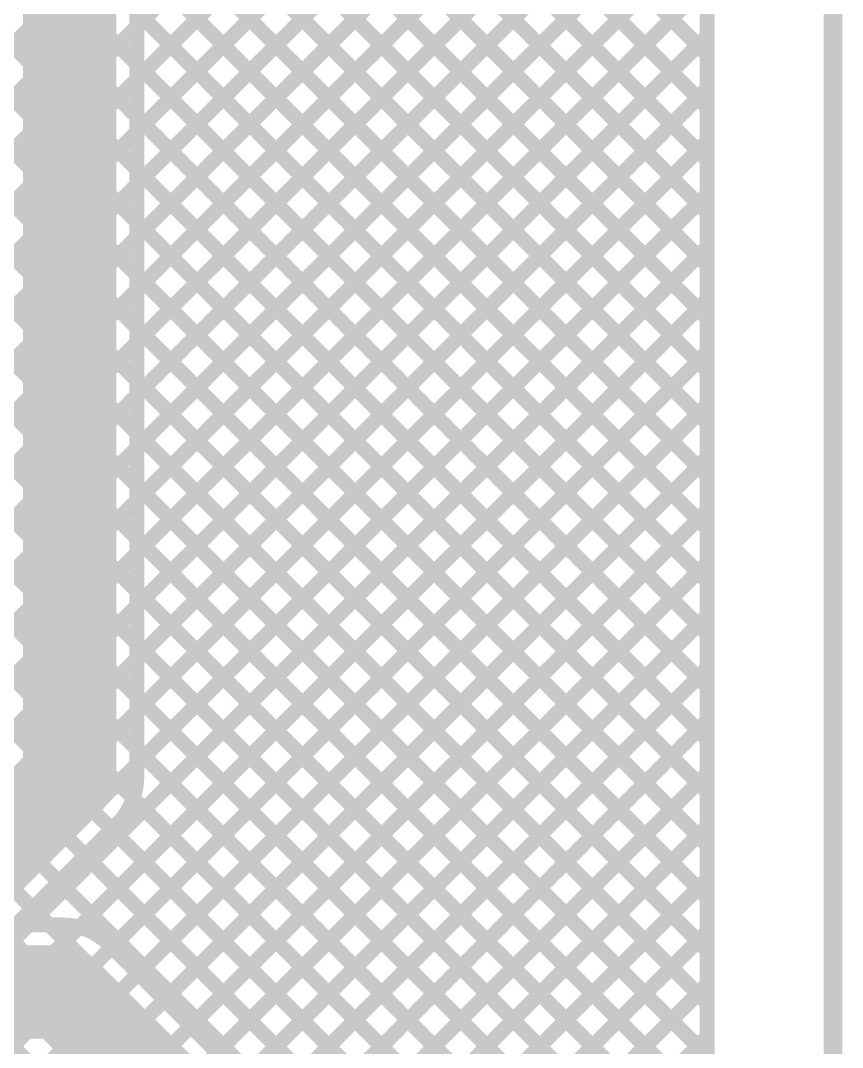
# Model space of a CAD drawing. Header units: millimetres. Extents: x 2.49 to 5.65, y 1.36 to 4.13.
# Drawn here: x 5.209 to 5.65, y 1.753 to 2.304 of the extents above; entities that cross this region are included whole.
import ezdxf

# ---------------------------------------------------------------- set-up
doc = ezdxf.new("R2010")
doc.units = ezdxf.units.MM
doc.header["$MEASUREMENT"] = 0
for name, color, linetype in [('BottomLayer', 5, 'Continuous'), ('Mechanical2', 216, 'Continuous'), ('TopLayer', 1, 'Continuous')]:
    doc.layers.add(name, color=color, linetype=linetype)

msp = doc.modelspace()

# ---------------------------------------------------------------- linework, layer by layer
at = {"layer": 'BottomLayer', "const_width": 0.008}
for points in [[(5.577, 3.8819), (5.577, 1.61219)], [(4.84999, 2.78676), (5.577, 2.05975)], [(4.84999, 2.75848), (5.577, 2.03147)], [(4.84999, 2.73019), (5.577, 2.00319)], [(4.84999, 2.70191), (5.577, 1.9749)], [(4.84999, 2.67362), (5.577, 1.94662)], [(4.92327, 2.00999), (5.577, 2.66372)], [(4.84999, 2.64534), (5.577, 1.91833)], [(4.94868, 2.00711), (5.577, 2.63543)], [(4.84999, 2.61706), (5.577, 1.89005)], [(4.96463, 1.99478), (5.577, 2.60715)], [(4.84999, 2.58877), (5.577, 1.86176)], [(4.97334, 1.97521), (5.577, 2.57887)], [(4.84999, 2.56049), (5.577, 1.83348)], [(4.95492, 1.9285), (5.577, 2.55058)], [(4.84999, 2.5322), (5.577, 1.8052)], [(4.96936, 1.91465), (5.577, 2.5223)], [(4.84999, 2.50392), (5.577, 1.77691)], [(5.36297, 2.50006), (5.577, 2.28603)], [(4.97672, 1.89373), (5.577, 2.49401)], [(5.31746, 2.489), (5.577, 2.22946)], [(5.34487, 2.48987), (5.577, 2.25774)], [(4.84999, 2.47563), (5.577, 1.74863)], [(5.3034, 2.47477), (5.577, 2.20118)], [(4.56127, 1.45), (5.577, 2.46573)], [(5.28974, 2.46015), (5.577, 2.17289)], [(4.84999, 2.44735), (5.577, 1.72034)], [(5.27266, 2.44895), (5.577, 2.14461)], [(5.22422, 2.44082), (5.577, 2.08804)], [(5.25156, 2.44176), (5.577, 2.11632)], [(4.58956, 1.45), (5.577, 2.43744)], [(4.84999, 2.41907), (5.577, 1.69206)], [(4.61784, 1.45), (5.577, 2.40916)], [(4.84999, 2.39078), (5.577, 1.66377)], [(4.64612, 1.45), (5.577, 2.38088)], [(4.84999, 2.3625), (5.577, 1.63549)], [(5.0847, 1.86029), (5.577, 2.35259)], [(4.84999, 2.33421), (5.56973, 1.61447)], [(5.1204, 1.86771), (5.577, 2.32431)], [(4.84999, 2.30593), (5.5376, 1.61832)], [(5.1448, 1.86382), (5.577, 2.29602)], [(4.84999, 2.27764), (5.5114, 1.61624)], [(5.1642, 1.85493), (5.577, 2.26774)], [(4.84999, 2.24936), (5.48888, 1.61047)], [(5.17991, 1.84236), (5.577, 2.23945)], [(4.84999, 2.22108), (5.46913, 1.60194)], [(5.19224, 1.82641), (5.577, 2.21117)], [(4.84999, 2.19279), (5.45165, 1.59113)], [(5.20085, 1.80673), (5.577, 2.18289)], [(5.20427, 1.78187), (5.577, 2.1546)], [(5.19505, 1.74437), (5.577, 2.12632)], [(4.92897, 1.45), (5.577, 2.09803)], [(4.95725, 1.45), (5.577, 2.06975)], [(4.98554, 1.45), (5.577, 2.04146)], [(5.01382, 1.45), (5.577, 2.01318)], [(5.04211, 1.45), (5.577, 1.9849)], [(5.07039, 1.45), (5.577, 1.95661)], [(5.09867, 1.45), (5.577, 1.92833)], [(5.12696, 1.45), (5.577, 1.90004)], [(5.15524, 1.45), (5.577, 1.87176)], [(5.18353, 1.45), (5.577, 1.84347)], [(5.19678, 1.81773), (5.43622, 1.57828)], [(5.21181, 1.45), (5.577, 1.81519)], [(5.2401, 1.45), (5.577, 1.7869)], [(5.20427, 1.78195), (5.42274, 1.56347)], [(5.20041, 1.75752), (5.41127, 1.54666)], [(5.26838, 1.45), (5.577, 1.75862)]]:
    msp.add_lwpolyline(points, dxfattribs=at)
at = {"layer": 'BottomLayer', "const_width": 0.004}
for points in [[(5.575, 2.29602, 1), (5.579, 2.29602, 1)], [(5.575, 2.28603, 1), (5.579, 2.28603, 1)], [(5.575, 2.26774, 1), (5.579, 2.26774, 1)], [(5.575, 2.25774, 1), (5.579, 2.25774, 1)], [(5.575, 2.23945, 1), (5.579, 2.23945, 1)], [(5.575, 2.22946, 1), (5.579, 2.22946, 1)], [(5.575, 2.21117, 1), (5.579, 2.21117, 1)], [(5.575, 2.20118, 1), (5.579, 2.20118, 1)], [(5.575, 2.18289, 1), (5.579, 2.18289, 1)], [(5.575, 2.17289, 1), (5.579, 2.17289, 1)], [(5.575, 2.1546, 1), (5.579, 2.1546, 1)], [(5.575, 2.14461, 1), (5.579, 2.14461, 1)], [(5.575, 2.12632, 1), (5.579, 2.12632, 1)], [(5.575, 2.11632, 1), (5.579, 2.11632, 1)], [(5.575, 2.09803, 1), (5.579, 2.09803, 1)], [(5.575, 2.08804, 1), (5.579, 2.08804, 1)], [(5.575, 2.06975, 1), (5.579, 2.06975, 1)], [(5.575, 2.05975, 1), (5.579, 2.05975, 1)], [(5.575, 2.04146, 1), (5.579, 2.04146, 1)], [(5.575, 2.03147, 1), (5.579, 2.03147, 1)], [(5.575, 2.01318, 1), (5.579, 2.01318, 1)], [(5.575, 2.00319, 1), (5.579, 2.00319, 1)], [(5.575, 1.9849, 1), (5.579, 1.9849, 1)], [(5.575, 1.9749, 1), (5.579, 1.9749, 1)], [(5.575, 1.95661, 1), (5.579, 1.95661, 1)], [(5.575, 1.94662, 1), (5.579, 1.94662, 1)], [(5.575, 1.92833, 1), (5.579, 1.92833, 1)], [(5.575, 1.91833, 1), (5.579, 1.91833, 1)], [(5.575, 1.90004, 1), (5.579, 1.90004, 1)], [(5.575, 1.89005, 1), (5.579, 1.89005, 1)], [(5.575, 1.87176, 1), (5.579, 1.87176, 1)], [(5.575, 1.86176, 1), (5.579, 1.86176, 1)], [(5.575, 1.84347, 1), (5.579, 1.84347, 1)], [(5.575, 1.83348, 1), (5.579, 1.83348, 1)], [(5.575, 1.81519, 1), (5.579, 1.81519, 1)], [(5.575, 1.8052, 1), (5.579, 1.8052, 1)], [(5.575, 1.7869, 1), (5.579, 1.7869, 1)], [(5.575, 1.77691, 1), (5.579, 1.77691, 1)], [(5.575, 1.75862, 1), (5.579, 1.75862, 1)]]:
    msp.add_lwpolyline(points, format="xyb", close=True, dxfattribs=at)
at = {"layer": 'Mechanical2', "const_width": 0.01}
msp.add_lwpolyline([(5.64461, 1.36909), (5.64461, 4.125)], dxfattribs=at)
at = {"layer": 'TopLayer'}
for points, const_width in [([(5.577, 3.8819), (5.577, 1.61219)], 0.008), ([(5.271, 2.30115), (5.577, 2.60715)], 0.008), ([(5.271, 2.27287), (5.577, 2.57887)], 0.008), ([(5.271, 2.24458), (5.577, 2.55058)], 0.008), ([(5.235, 1.89844), (5.235, 2.525)], 0.05), ([(5.31729, 2.54573), (5.577, 2.28603)], 0.008), ([(5.271, 2.2163), (5.577, 2.5223)], 0.008), ([(5.31932, 2.51542), (5.577, 2.25774)], 0.008), ([(5.271, 2.18801), (5.577, 2.49401)], 0.008), ([(5.31356, 2.4929), (5.577, 2.22946)], 0.008), ([(5.3034, 2.47477), (5.577, 2.20118)], 0.008), ([(5.271, 2.15973), (5.577, 2.46573)], 0.008), ([(5.28974, 2.46015), (5.577, 2.17289)], 0.008), ([(5.271, 1.89844), (5.271, 2.44815)], 0.008), ([(5.27266, 2.44895), (5.577, 2.14461)], 0.008), ([(5.271, 2.13144), (5.577, 2.43744)], 0.008), ([(5.271, 2.42232), (5.577, 2.11632)], 0.008), ([(5.271, 2.10316), (5.577, 2.40916)], 0.008), ([(5.271, 2.39404), (5.577, 2.08804)], 0.008), ([(5.271, 2.07488), (5.577, 2.38088)], 0.008), ([(5.271, 2.36575), (5.577, 2.05975)], 0.008), ([(5.271, 2.04659), (5.577, 2.35259)], 0.008), ([(5.271, 2.33747), (5.577, 2.03147)], 0.008), ([(5.271, 2.01831), (5.577, 2.32431)], 0.008), ([(5.271, 2.30919), (5.577, 2.00319)], 0.008), ([(5.271, 1.99002), (5.577, 2.29602)], 0.008), ([(5.271, 2.2809), (5.577, 1.9749)], 0.008), ([(5.271, 1.96174), (5.577, 2.26774)], 0.008), ([(5.271, 2.25262), (5.577, 1.94662)], 0.008), ([(5.271, 1.93345), (5.577, 2.23945)], 0.008), ([(5.271, 2.22433), (5.577, 1.91833)], 0.008), ([(5.271, 1.90517), (5.577, 2.21117)], 0.008), ([(5.271, 2.19605), (5.577, 1.89005)], 0.008), ([(5.21296, 1.81885), (5.577, 2.18289)], 0.008), ([(5.271, 2.16776), (5.577, 1.86176)], 0.008), ([(5.24003, 1.81763), (5.577, 2.1546)], 0.008), ([(5.271, 2.13948), (5.577, 1.83348)], 0.008), ([(5.2576, 1.80692), (5.577, 2.12632)], 0.008), ([(5.271, 2.1112), (5.577, 1.8052)], 0.008), ([(5.27174, 1.79278), (5.577, 2.09803)], 0.008), ([(5.271, 2.08291), (5.577, 1.77691)], 0.008), ([(5.28589, 1.77863), (5.577, 2.06975)], 0.008), ([(5.271, 2.05463), (5.577, 1.74863)], 0.008), ([(5.30003, 1.76449), (5.577, 2.04146)], 0.008), ([(5.271, 2.02634), (5.577, 1.72034)], 0.008), ([(5.31417, 1.75035), (5.577, 2.01318)], 0.008), ([(5.271, 1.99806), (5.577, 1.69206)], 0.008), ([(5.32831, 1.73621), (5.577, 1.9849)], 0.008), ([(5.271, 1.96977), (5.577, 1.66377)], 0.008), ([(5.34245, 1.72206), (5.577, 1.95661)], 0.008), ([(5.271, 1.94149), (5.577, 1.63549)], 0.008), ([(5.3566, 1.70792), (5.577, 1.92833)], 0.008), ([(5.11941, 1.78285), (5.235, 1.89844)], 0.05), ([(5.271, 1.91321), (5.56973, 1.61447)], 0.008), ([(5.37074, 1.69378), (5.577, 1.90004)], 0.008), ([(5.26908, 1.88684), (5.5376, 1.61832)], 0.008), ([(5.20632, 1.81885), (5.26041, 1.87293)], 0.008), ([(5.38488, 1.67964), (5.577, 1.87176)], 0.008), ([(5.25756, 1.87008), (5.5114, 1.61624)], 0.008), ([(5.24341, 1.85594), (5.48888, 1.61047)], 0.008), ([(5.39902, 1.6655), (5.577, 1.84347)], 0.008), ([(5.22927, 1.8418), (5.46913, 1.60194)], 0.008), ([(5.21513, 1.82765), (5.22394, 1.81885)], 0.008), ([(5.20632, 1.81885), (5.23076, 1.81885)], 0.008), ([(5.41316, 1.65135), (5.577, 1.81519)], 0.008), ([(5.25626, 1.80825), (5.46481, 1.59971)], 0.008), ([(5.11941, 1.78285), (5.23076, 1.78285)], 0.05), ([(5.23076, 1.78285), (5.53761, 1.476)], 0.05), ([(5.42731, 1.63721), (5.577, 1.7869)], 0.008), ([(5.44145, 1.62307), (5.577, 1.75862)], 0.008)]:
    msp.add_lwpolyline(points, dxfattribs=dict(at, const_width=const_width))
for points, const_width in [([(5.269, 2.30115, 1), (5.273, 2.30115, 1)], 0.004), ([(5.575, 2.29602, 1), (5.579, 2.29602, 1)], 0.004), ([(5.575, 2.28603, 1), (5.579, 2.28603, 1)], 0.004), ([(5.269, 2.2809, 1), (5.273, 2.2809, 1)], 0.004), ([(5.269, 2.27287, 1), (5.273, 2.27287, 1)], 0.004), ([(5.575, 2.26774, 1), (5.579, 2.26774, 1)], 0.004), ([(5.575, 2.25774, 1), (5.579, 2.25774, 1)], 0.004), ([(5.269, 2.25262, 1), (5.273, 2.25262, 1)], 0.004), ([(5.269, 2.24458, 1), (5.273, 2.24458, 1)], 0.004), ([(5.575, 2.23945, 1), (5.579, 2.23945, 1)], 0.004), ([(5.575, 2.22946, 1), (5.579, 2.22946, 1)], 0.004), ([(5.269, 2.22433, 1), (5.273, 2.22433, 1)], 0.004), ([(5.269, 2.2163, 1), (5.273, 2.2163, 1)], 0.004), ([(5.575, 2.21117, 1), (5.579, 2.21117, 1)], 0.004), ([(5.269, 2.19605, 1), (5.273, 2.19605, 1)], 0.004), ([(5.575, 2.20118, 1), (5.579, 2.20118, 1)], 0.004), ([(5.269, 2.18801, 1), (5.273, 2.18801, 1)], 0.004), ([(5.575, 2.18289, 1), (5.579, 2.18289, 1)], 0.004), ([(5.575, 2.17289, 1), (5.579, 2.17289, 1)], 0.004), ([(5.269, 2.16776, 1), (5.273, 2.16776, 1)], 0.004), ([(5.269, 2.15973, 1), (5.273, 2.15973, 1)], 0.004), ([(5.575, 2.1546, 1), (5.579, 2.1546, 1)], 0.004), ([(5.575, 2.14461, 1), (5.579, 2.14461, 1)], 0.004), ([(5.269, 2.13948, 1), (5.273, 2.13948, 1)], 0.004), ([(5.269, 2.13144, 1), (5.273, 2.13144, 1)], 0.004), ([(5.575, 2.12632, 1), (5.579, 2.12632, 1)], 0.004), ([(5.575, 2.11632, 1), (5.579, 2.11632, 1)], 0.004), ([(5.269, 2.1112, 1), (5.273, 2.1112, 1)], 0.004), ([(5.269, 2.10316, 1), (5.273, 2.10316, 1)], 0.004), ([(5.575, 2.09803, 1), (5.579, 2.09803, 1)], 0.004), ([(5.575, 2.08804, 1), (5.579, 2.08804, 1)], 0.004), ([(5.269, 2.08291, 1), (5.273, 2.08291, 1)], 0.004), ([(5.269, 2.07488, 1), (5.273, 2.07488, 1)], 0.004), ([(5.575, 2.06975, 1), (5.579, 2.06975, 1)], 0.004), ([(5.575, 2.05975, 1), (5.579, 2.05975, 1)], 0.004), ([(5.269, 2.05463, 1), (5.273, 2.05463, 1)], 0.004), ([(5.269, 2.04659, 1), (5.273, 2.04659, 1)], 0.004), ([(5.575, 2.04146, 1), (5.579, 2.04146, 1)], 0.004), ([(5.575, 2.03147, 1), (5.579, 2.03147, 1)], 0.004), ([(5.269, 2.02634, 1), (5.273, 2.02634, 1)], 0.004), ([(5.269, 2.01831, 1), (5.273, 2.01831, 1)], 0.004), ([(5.575, 2.01318, 1), (5.579, 2.01318, 1)], 0.004), ([(5.575, 2.00319, 1), (5.579, 2.00319, 1)], 0.004), ([(5.269, 1.99806, 1), (5.273, 1.99806, 1)], 0.004), ([(5.269, 1.99002, 1), (5.273, 1.99002, 1)], 0.004), ([(5.575, 1.9849, 1), (5.579, 1.9849, 1)], 0.004), ([(5.269, 1.96977, 1), (5.273, 1.96977, 1)], 0.004), ([(5.575, 1.9749, 1), (5.579, 1.9749, 1)], 0.004), ([(5.269, 1.96174, 1), (5.273, 1.96174, 1)], 0.004), ([(5.575, 1.95661, 1), (5.579, 1.95661, 1)], 0.004), ([(5.575, 1.94662, 1), (5.579, 1.94662, 1)], 0.004), ([(5.269, 1.94149, 1), (5.273, 1.94149, 1)], 0.004), ([(5.269, 1.93345, 1), (5.273, 1.93345, 1)], 0.004), ([(5.575, 1.92833, 1), (5.579, 1.92833, 1)], 0.004), ([(5.2225, 1.89844, 1), (5.2475, 1.89844, 1)], 0.025), ([(5.2225, 1.89844, 1), (5.2475, 1.89844, 1)], 0.025), ([(5.575, 1.91833, 1), (5.579, 1.91833, 1)], 0.004), ([(5.269, 1.91321, 1), (5.273, 1.91321, 1)], 0.004), ([(5.269, 1.90517, 1), (5.273, 1.90517, 1)], 0.004), ([(5.269, 1.89844, 1), (5.273, 1.89844, 1)], 0.004), ([(5.269, 1.89844, 1), (5.273, 1.89844, 1)], 0.004), ([(5.269, 1.89844, 1), (5.273, 1.89844, 1)], 0.004), ([(5.575, 1.90004, 1), (5.579, 1.90004, 1)], 0.004), ([(5.575, 1.89005, 1), (5.579, 1.89005, 1)], 0.004), ([(5.26708, 1.88684, 1), (5.27108, 1.88684, 1)], 0.004), ([(5.25841, 1.87293, 1), (5.26241, 1.87293, 1)], 0.004), ([(5.25841, 1.87293, 1), (5.26241, 1.87293, 1)], 0.004), ([(5.25846, 1.87298, 1), (5.26246, 1.87298, 1)], 0.004), ([(5.575, 1.87176, 1), (5.579, 1.87176, 1)], 0.004), ([(5.25556, 1.87008, 1), (5.25956, 1.87008, 1)], 0.004), ([(5.575, 1.86176, 1), (5.579, 1.86176, 1)], 0.004), ([(5.24141, 1.85594, 1), (5.24541, 1.85594, 1)], 0.004), ([(5.575, 1.84347, 1), (5.579, 1.84347, 1)], 0.004), ([(5.22727, 1.8418, 1), (5.23127, 1.8418, 1)], 0.004), ([(5.575, 1.83348, 1), (5.579, 1.83348, 1)], 0.004), ([(5.21313, 1.82765, 1), (5.21713, 1.82765, 1)], 0.004), ([(5.20432, 1.81885, 1), (5.20832, 1.81885, 1)], 0.004), ([(5.20432, 1.81885, 1), (5.20832, 1.81885, 1)], 0.004), ([(5.21096, 1.81885, 1), (5.21496, 1.81885, 1)], 0.004), ([(5.22194, 1.81885, 1), (5.22594, 1.81885, 1)], 0.004), ([(5.22876, 1.81885, 1), (5.23276, 1.81885, 1)], 0.004), ([(5.22876, 1.81885, 1), (5.23276, 1.81885, 1)], 0.004), ([(5.22876, 1.81885, 1), (5.23276, 1.81885, 1)], 0.004), ([(5.23803, 1.81763, 1), (5.24203, 1.81763, 1)], 0.004), ([(5.575, 1.81519, 1), (5.579, 1.81519, 1)], 0.004), ([(5.25422, 1.8083, 1), (5.25822, 1.8083, 1)], 0.004), ([(5.25426, 1.80825, 1), (5.25826, 1.80825, 1)], 0.004), ([(5.25426, 1.80825, 1), (5.25826, 1.80825, 1)], 0.004), ([(5.2556, 1.80692, 1), (5.2596, 1.80692, 1)], 0.004), ([(5.575, 1.8052, 1), (5.579, 1.8052, 1)], 0.004), ([(5.21826, 1.78285, 1), (5.24326, 1.78285, 1)], 0.025), ([(5.21826, 1.78285, 1), (5.24326, 1.78285, 1)], 0.025), ([(5.26974, 1.79278, 1), (5.27374, 1.79278, 1)], 0.004), ([(5.575, 1.7869, 1), (5.579, 1.7869, 1)], 0.004), ([(5.28388, 1.77863, 1), (5.28789, 1.77863, 1)], 0.004), ([(5.575, 1.77691, 1), (5.579, 1.77691, 1)], 0.004), ([(5.29803, 1.76449, 1), (5.30203, 1.76449, 1)], 0.004), ([(5.575, 1.75862, 1), (5.579, 1.75862, 1)], 0.004), ([(5.31217, 1.75035, 1), (5.31617, 1.75035, 1)], 0.004)]:
    msp.add_lwpolyline(points, format="xyb", close=True, dxfattribs=dict(at, const_width=const_width))
at = {"layer": 'TopLayer', "const_width": 0.008}
for points in [[(5.271, 1.89844, -0.199396), (5.26041, 1.87293)], [(5.271, 1.89844, -0.198912), (5.26046, 1.87298)], [(5.23076, 1.81885, -0.199396), (5.25626, 1.80825)], [(5.23076, 1.81885, -0.198912), (5.25622, 1.8083)]]:
    msp.add_lwpolyline(points, format="xyb", dxfattribs=at)

doc.saveas('drawing.dxf')
